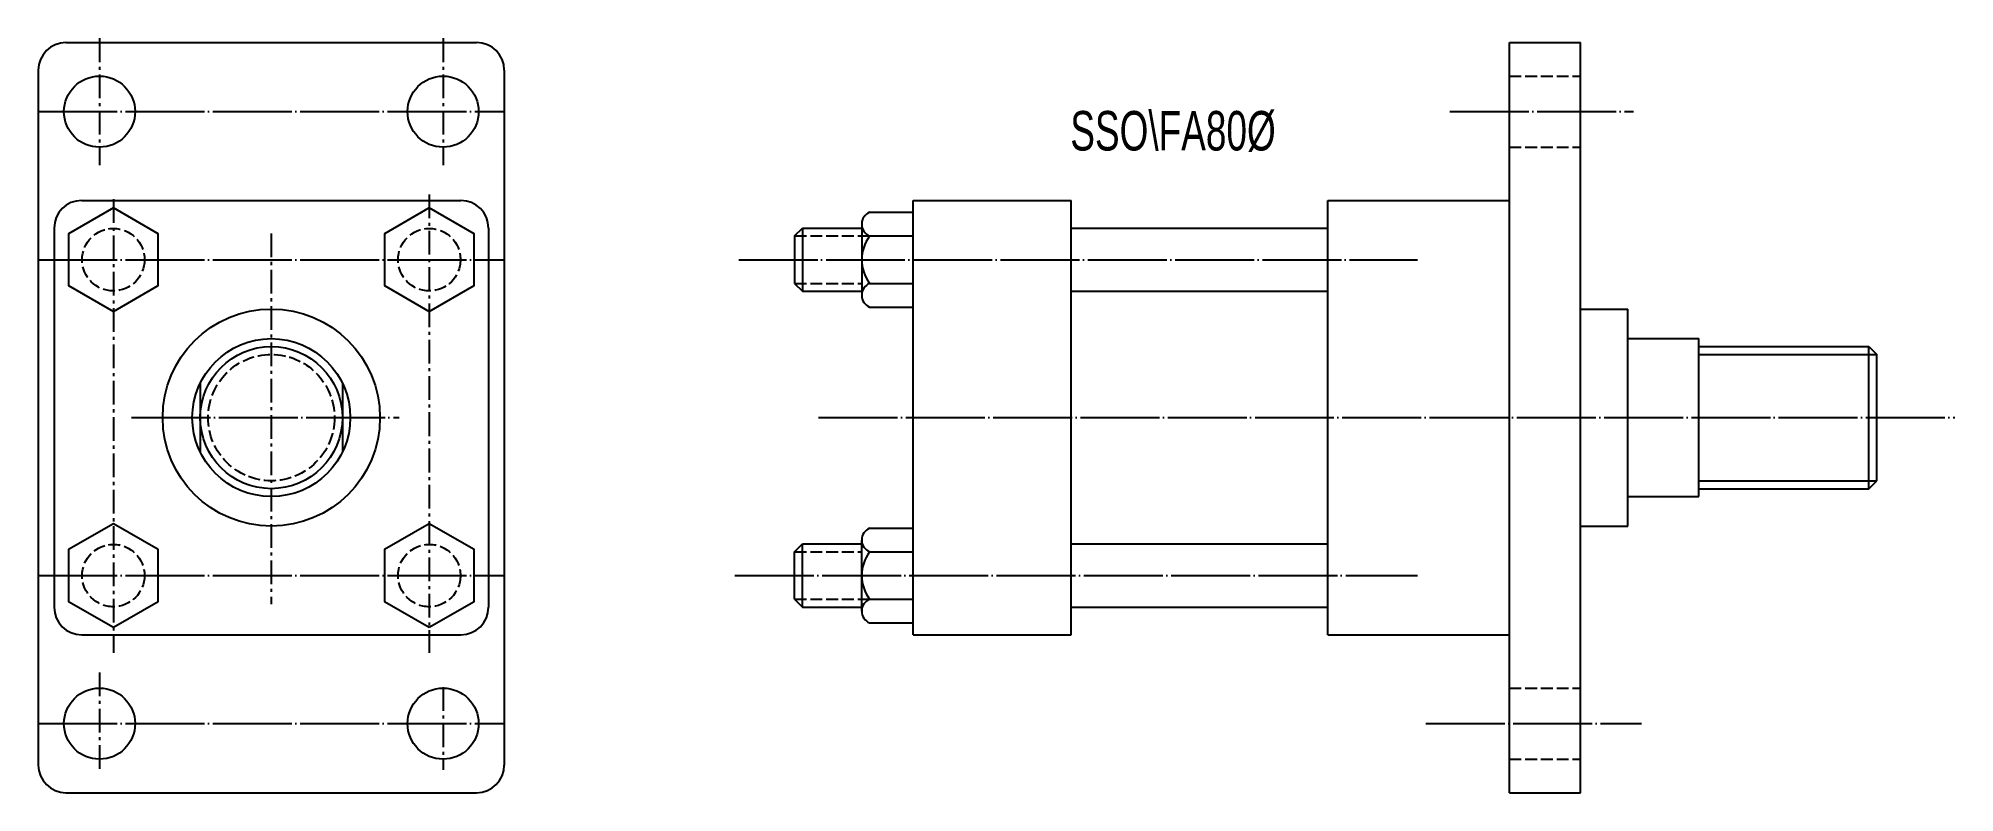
# Model space of a CAD drawing. Extents: x 132 to 617, y 173 to 364.
import ezdxf

# ---------------------------------------------------------------- set-up
doc = ezdxf.new("R2010")
doc.units = 0
doc.header["$MEASUREMENT"] = 0
for name, pattern in [('CENTER', [22, 20, -1, 0, -1]), ('DASHED', [4, 3, -1]), ('SCENTER', [9.2, 6, -1.2, 0.8, -1.2])]:
    doc.linetypes.add(name, pattern=pattern)
for name, color, linetype in [('CEN', 1, 'CENTER'), ('CON', 2, 'CONTINUOUS'), ('DAS', 3, 'DASHED'), ('F', 7, 'CONTINUOUS'), ('SCEN', 1, 'SCENTER'), ('UTI', 7, 'CONTINUOUS')]:
    doc.layers.add(name, color=color, linetype=linetype)

msp = doc.modelspace()

# ---------------------------------------------------------------- linework, layer by layer
at = {"layer": 'CEN'}
for p, q in [((131.57, 345.13), (249.57, 345.13)), ((489, 345.13), (535.53, 345.13)), ((131.57, 307.63), (249.57, 307.63)), ((308.93, 307.63), (480.82, 307.63)), ((155.17, 267.63), (222.95, 267.63)), ((329.16, 267.63), (616.83, 267.63)), ((131.57, 227.63), (249.57, 227.63)), ((307.92, 227.63), (480.82, 227.63)), ((131.57, 190.13), (249.57, 190.13)), ((482.93, 190.13), (537.55, 190.13))]:
    msp.add_line(p, q, dxfattribs=at)
at = {"layer": 'CON'}
for p, q in [((138.57, 362.63), (242.57, 362.63)), ((504.08, 172.63), (504.08, 362.63)), ((504.08, 362.63), (522.08, 362.63)), ((522.08, 172.63), (522.08, 362.63)), ((131.57, 355.63), (131.57, 179.63)), ((249.57, 355.63), (249.57, 179.63)), ((142.57, 322.63), (238.57, 322.63)), ((353.08, 212.63), (353.08, 322.63)), ((353.08, 322.63), (393.08, 322.63)), ((393.08, 212.63), (393.08, 322.63)), ((458.08, 212.63), (458.08, 322.63)), ((458.08, 322.63), (504.08, 322.63)), ((135.57, 315.63), (135.57, 219.63)), ((245.57, 315.63), (245.57, 219.63)), ((323.08, 313.63), (325.08, 315.63)), ((325.08, 315.63), (325.08, 299.63)), ((325.08, 315.63), (340.08, 315.63)), ((340.08, 316.63), (340.08, 298.63)), ((342.08, 319.63), (353.08, 319.63)), ((393.08, 315.63), (458.08, 315.63)), ((323.08, 313.63), (323.08, 301.63)), ((340.08, 313.63), (353.08, 313.63)), ((323.08, 301.63), (325.08, 299.63)), ((342.08, 301.63), (353.08, 301.63)), ((325.08, 299.63), (340.08, 299.63)), ((393.08, 299.63), (458.08, 299.63)), ((342.08, 295.63), (353.08, 295.63)), ((522.08, 295.13), (534.08, 295.13)), ((534.08, 240.13), (534.08, 295.13)), ((534.08, 287.63), (552.08, 287.63)), ((552.08, 247.63), (552.08, 287.63)), ((552.08, 285.63), (595.08, 285.63)), ((595.08, 249.63), (595.08, 285.63)), ((595.08, 285.63), (597.08, 283.63)), ((597.08, 251.63), (597.08, 283.63)), ((172.57, 276.35), (172.57, 258.92)), ((208.57, 276.35), (208.57, 258.92)), ((534.08, 247.63), (552.08, 247.63)), ((552.08, 249.63), (595.08, 249.63)), ((595.08, 249.63), (597.08, 251.63)), ((342.08, 239.63), (353.08, 239.63)), ((522.08, 240.13), (534.08, 240.13)), ((323.08, 233.63), (325.08, 235.63)), ((323.08, 221.63), (323.08, 233.63)), ((325.08, 219.63), (325.08, 235.63)), ((325.08, 235.63), (340.08, 235.63)), ((340.08, 218.63), (340.08, 236.63)), ((342.08, 233.63), (353.08, 233.63)), ((393.08, 235.63), (458.08, 235.63)), ((323.08, 221.63), (325.08, 219.63)), ((325.08, 219.63), (340.08, 219.63)), ((340.08, 221.63), (353.08, 221.63)), ((393.08, 219.63), (458.08, 219.63)), ((342.08, 215.63), (353.08, 215.63)), ((142.57, 212.63), (238.57, 212.63)), ((353.08, 212.63), (393.08, 212.63)), ((458.08, 212.63), (504.08, 212.63)), ((138.57, 172.63), (242.57, 172.63)), ((504.08, 172.63), (522.08, 172.63))]:
    msp.add_line(p, q, dxfattribs=at)
for points in [[(150.57, 294.52), (161.93, 301.08), (161.93, 314.19), (150.57, 320.75), (139.22, 314.19), (139.22, 301.08)], [(230.57, 294.52), (241.93, 301.08), (241.93, 314.19), (230.57, 320.75), (219.22, 314.19), (219.22, 301.08)], [(150.57, 214.52), (161.93, 221.08), (161.93, 234.19), (150.57, 240.75), (139.22, 234.19), (139.22, 221.08)], [(230.57, 214.52), (241.93, 221.08), (241.93, 234.19), (230.57, 240.75), (219.22, 234.19), (219.22, 221.08)]]:
    msp.add_lwpolyline(points, close=True, dxfattribs=at)
for centre, radius in [((147.07, 345.13), 9), ((234.07, 345.13), 9), ((190.57, 267.63), 27.5), ((190.57, 267.63), 20), ((190.57, 267.63), 18), ((147.07, 190.13), 9), ((234.07, 190.13), 9)]:
    msp.add_circle(centre, radius, dxfattribs=at)
for centre, radius, start, end in [((138.57, 355.63), 7, 90, 180), ((242.57, 355.63), 7, 0, 90), ((142.57, 315.63), 7, 90, 180), ((238.57, 315.63), 7, 0, 90), ((343.33, 316.63), 3.25, 112.6199, 247.3801), ((350.08, 307.63), 10, 143.1301, 216.8699), ((343.33, 298.63), 3.25, 112.6199, 247.3801), ((343.33, 236.63), 3.25, 112.6199, 247.3801), ((350.08, 227.63), 10, 143.1301, 216.8699), ((142.57, 219.63), 7, 180, 270), ((238.57, 219.63), 7, 270, 0), ((343.33, 218.63), 3.25, 112.6199, 247.3801), ((138.57, 179.63), 7, 180, 270), ((242.57, 179.63), 7, 270, 0)]:
    msp.add_arc(centre, radius, start, end, dxfattribs=at)
at = {"layer": 'DAS'}
for p, q in [((504.08, 354.13), (522.08, 354.13)), ((504.08, 336.13), (522.08, 336.13)), ((323.08, 313.63), (340.08, 313.63)), ((323.08, 301.63), (340.08, 301.63)), ((323.08, 233.63), (340.08, 233.63)), ((323.08, 221.63), (340.08, 221.63)), ((504.08, 199.13), (522.08, 199.13)), ((504.08, 181.13), (522.08, 181.13))]:
    msp.add_line(p, q, dxfattribs=at)
for centre, radius in [((150.57, 307.63), 7.9), ((230.57, 307.63), 7.9), ((190.57, 267.63), 16), ((150.57, 227.63), 7.9), ((230.57, 227.63), 7.9)]:
    msp.add_circle(centre, radius, dxfattribs=at)
at = {"layer": 'F'}
for p, q in [((552.08, 283.63), (597.08, 283.63)), ((552.08, 251.63), (597.08, 251.63))]:
    msp.add_line(p, q, dxfattribs=at)
at = {"layer": 'SCEN'}
for p, q in [((147.07, 363.7), (147.07, 331.58)), ((234.07, 363.7), (234.07, 331.58)), ((150.57, 322.93), (150.57, 208.04)), ((230.57, 324.17), (230.57, 208.04)), ((190.57, 314.28), (190.57, 220.4)), ((147.07, 203.1), (147.07, 178.39)), ((234.07, 199.4), (234.07, 178.39))]:
    msp.add_line(p, q, dxfattribs=at)

# ---------------------------------------------------------------- texts
at = {"layer": 'UTI', "width": 0.7}
msp.add_text('SSO\\FA80%%C', height=10, dxfattribs=at).set_placement((392.89, 335.29))

doc.saveas('drawing.dxf')
